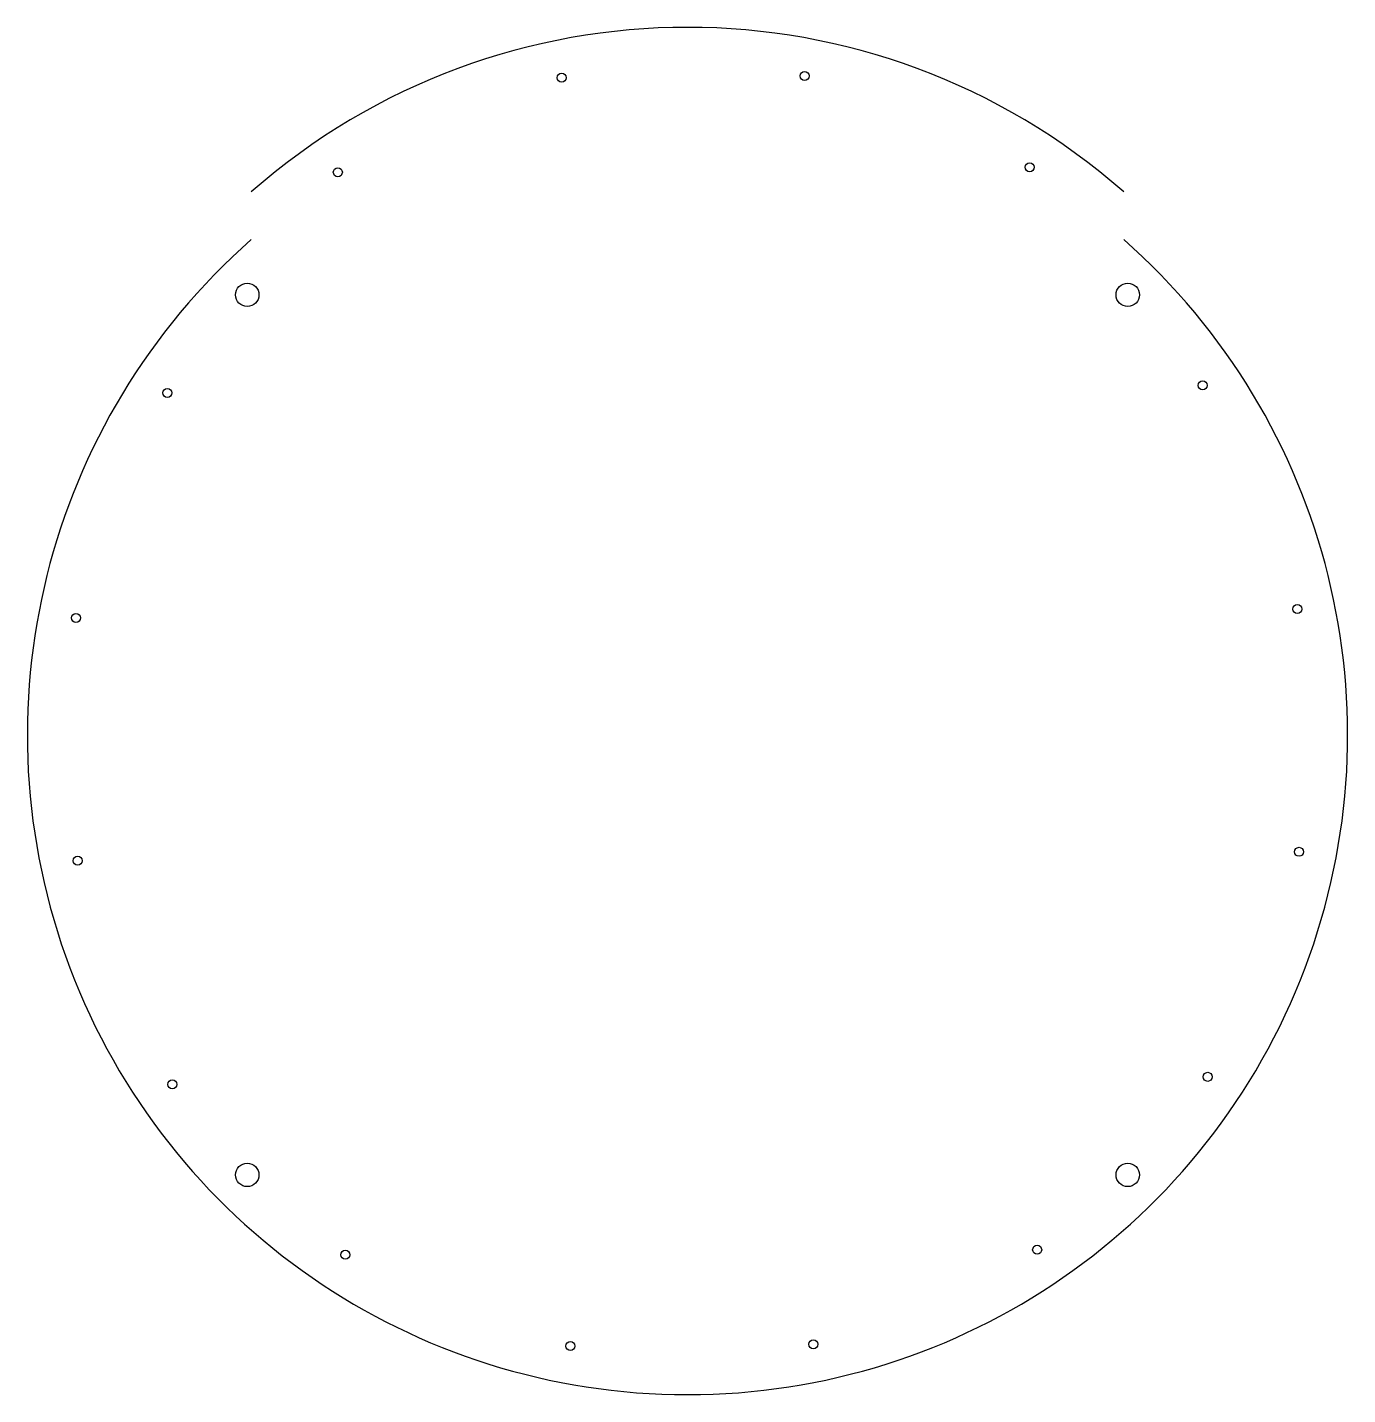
# Model space of a CAD drawing. Extents: x -1183 to -732, y -226 to 242.
import ezdxf

# ---------------------------------------------------------------- set-up
doc = ezdxf.new("R2010")
doc.units = 0
doc.header["$MEASUREMENT"] = 0
doc.layers.add('DEFAULT', color=18, linetype='CONTINUOUS')

msp = doc.modelspace()

# ---------------------------------------------------------------- linework, layer by layer
at = {"layer": 'DEFAULT'}
for centre, radius in [((-1000.84, 224.75), 1.54), ((-917.81, 225.35), 1.54), ((-1077.33, 192.41), 1.54), ((-840.86, 194.13), 1.54), ((-1108.3, 150.49), 4), ((-807.32, 150.49), 4), ((-1135.62, 116.95), 1.54), ((-781.72, 119.52), 1.54), ((-749.39, 43.03), 1.54), ((-1166.84, 40), 1.54), ((-1166.23, -43.03), 1.54), ((-748.78, -40), 1.54), ((-780, -116.95), 1.54), ((-1133.9, -119.52), 1.54), ((-1108.3, -150.49), 4), ((-807.32, -150.49), 4), ((-807.32, -150.49), 4), ((-1074.76, -177.81), 1.54), ((-838.29, -176.09), 1.54), ((-997.81, -209.03), 1.54), ((-914.78, -208.42), 1.54)]:
    msp.add_circle(centre, radius, dxfattribs=at)
for centre, start, end in [((-957.81, 16.32), 48.6396, 131.3604), ((-957.81, 0), 131.3604, 48.6396)]:
    msp.add_arc(centre, 225.64, start, end, dxfattribs=at)

doc.saveas('drawing.dxf')
